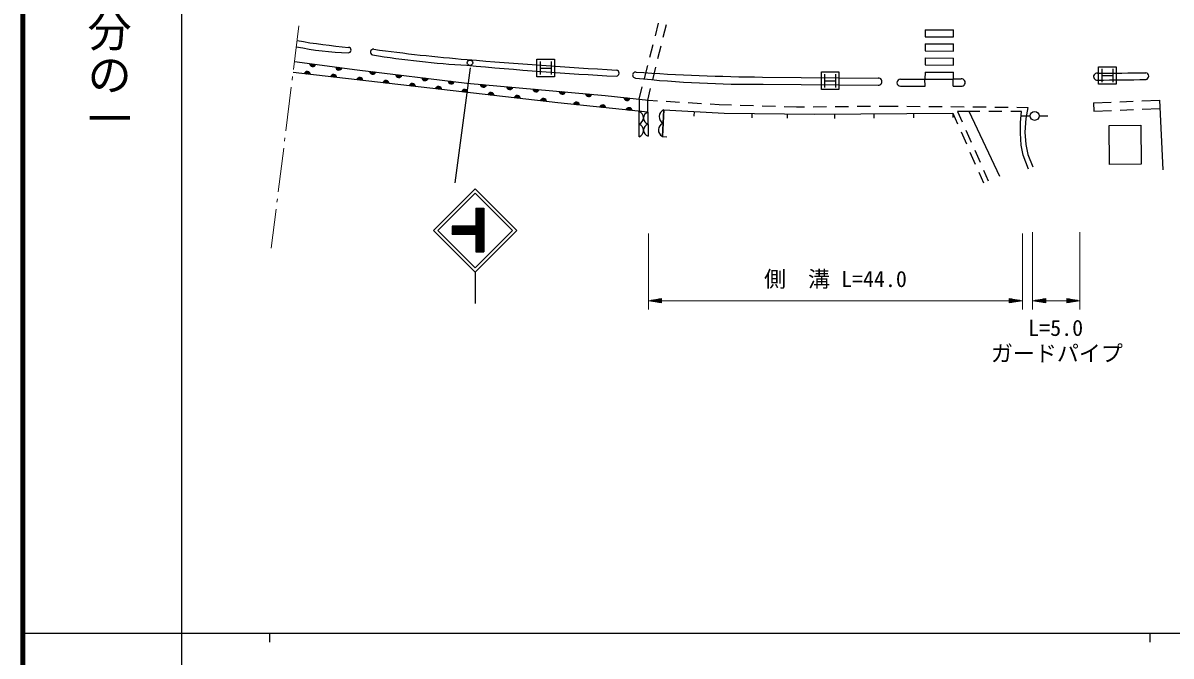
# Model space of a CAD drawing. Units: millimetres, scale not verified. Extents: x 40000 to 680000, y 20000 to 380000.
# Drawn here: x 40000 to 170410, y 202409 to 274352 of the extents above; entities that cross this region are included whole.
import ezdxf
from ezdxf.enums import TextEntityAlignment as Align

# ---------------------------------------------------------------- set-up
doc = ezdxf.new("R2010")
doc.units = ezdxf.units.MM
doc.header["$LTSCALE"] = 1000
for name, color, linetype, lineweight in [('M-BGD', 7, 'Continuous', 25), ('M-BGD-HTXT', 7, 'Continuous', 13), ('M-STR-HTXT', 7, 'Continuous', 13), ('M-STR-STRC', 7, 'Continuous', 25), ('M-STR-STRD', 7, 'Continuous', 25), ('M-TTL', 2, 'Continuous', 140), ('M-TTL-BAND', 7, 'Continuous', 25)]:
    doc.layers.add(name, color=color, linetype=linetype, lineweight=lineweight)
doc.styles.add('@ＭＳ ゴシック', font='')
doc.styles.add('ＭＳ ゴシック', font='')
doc.styles.get('@ＭＳ ゴシック').set_extended_font_data('@MS Gothic')
doc.styles.get('ＭＳ ゴシック').set_extended_font_data('MS Gothic')

msp = doc.modelspace()

# ---------------------------------------------------------------- hatches: boundary and pattern name
at = {"layer": 'M-STR-STRC'}
h = msp.add_hatch(dxfattribs=at)
h.set_pattern_fill('USER', color=256, style=0, pattern_type=2)
h.set_pattern_definition([(45, (607021, 374491), (-70.7128, 70.7128), []), (135, (607021, 374491), (-70.71634, -70.71634), [])])
h.paths.add_polyline_path([(88755, 250367), (88755, 251267), (91448, 251267), (91448, 253300), (92348, 253300), (92348, 248335), (91448, 248335), (91448, 250367)])

# ---------------------------------------------------------------- linework, layer by layer
at = {"layer": 'M-BGD'}
for p, q in [((111836, 272889), (112209, 274342)), ((112727, 272736), (113086, 274192)), ((142489, 273578), (142485, 272778)), ((142485, 272778), (145708, 272762)), ((142489, 273578), (145712, 273562)), ((145708, 272762), (145712, 273562)), ((111213, 270468), (111587, 271921)), ((112128, 270309), (112487, 271765)), ((142481, 271978), (142477, 271178)), ((142481, 271978), (145704, 271962)), ((145701, 271162), (145704, 271962)), ((142473, 270378), (142470, 269578)), ((142473, 270378), (145697, 270362)), ((142477, 271178), (145701, 271162)), ((145693, 269562), (145697, 270362)), ((110591, 268047), (110965, 269500)), ((111528, 267882), (111888, 269338)), ((142466, 268778), (145689, 268762)), ((142470, 269578), (145693, 269562)), ((145685, 267988), (145689, 268762)), ((109985, 265688), (110342, 267078)), ((110960, 265579), (111289, 266911)), ((109985, 265688), (109984, 264306)), ((110976, 264202), (110960, 265579)), ((111059, 265568), (112069, 265506)), ((113067, 265446), (114564, 265355)), ((115563, 265295), (117060, 265204)), ((118058, 265143), (119068, 265082)), ((119068, 265082), (120466, 265039)), ((121466, 265008), (122965, 264962)), ((123965, 264932), (125464, 264885)), ((126463, 264855), (127861, 264812)), ((127861, 264812), (128771, 264820)), ((129771, 264830), (131271, 264844)), ((132271, 264854), (133770, 264869)), ((134770, 264878), (136270, 264893)), ((137270, 264902), (138180, 264911)), ((138180, 264911), (139408, 264900)), ((140408, 264890), (141908, 264876)), ((142908, 264867), (144408, 264853)), ((145408, 264843), (146908, 264829)), ((147908, 264820), (149407, 264806)), ((150407, 264797), (151907, 264783)), ((152907, 264773), (154136, 264762)), ((154136, 264762), (153912, 263505)), ((161610, 265270), (163604, 265354)), ((161610, 265270), (161649, 264330)), ((164603, 265396), (166102, 265459)), ((167101, 265501), (169095, 265584)), ((169095, 265584), (169478, 257655)), ((109982, 261402), (109984, 264306)), ((110976, 264202), (111010, 261491)), ((112811, 264463), (112634, 261448)), ((116236, 264274), (116209, 263775)), ((122805, 264059), (122801, 263559)), ((126805, 264024), (126801, 263524)), ((132186, 264011), (132189, 263511)), ((136662, 264038), (136665, 263538)), ((141138, 264065), (141141, 263565)), ((145614, 264092), (146149, 262885)), ((145614, 264092), (145617, 263592)), ((146162, 264285), (146688, 263098)), ((148702, 264298), (147473, 264301)), ((151202, 264291), (149702, 264295)), ((153430, 264285), (152202, 264288)), ((153298, 263057), (153430, 264285)), ((154420, 263773), (153420, 263750)), ((153912, 263505), (153812, 261928)), ((155419, 263792), (156419, 263807)), ((161649, 264330), (163646, 264414)), ((164645, 264456), (166144, 264519)), ((167143, 264561), (169140, 264645)), ((147093, 262184), (147702, 260813)), ((153314, 261812), (153298, 263057)), ((112634, 261448), (113133, 261418)), ((146555, 261970), (147163, 260599)), ((153397, 260451), (153314, 261812)), ((153812, 261928), (153912, 260551)), ((147568, 259685), (148176, 258314)), ((148107, 259899), (148715, 258527)), ((153630, 259339), (153397, 260451)), ((153912, 260551), (154161, 259422)), ((154227, 257730), (153630, 259339)), ((154161, 259422), (154692, 258012)), ((148582, 257400), (149117, 256192)), ((149121, 257613), (149647, 256427))]:
    msp.add_line(p, q, dxfattribs=at)
for points in [[(70841, 269969), (77950, 269028), (90412, 267516), (106150, 266115), (111059, 265568)], [(110976, 264202), (100745, 265275), (70684, 268714)], [(142466, 268778), (142462, 267978), (145645, 267963)], [(112634, 261448), (112811, 264463), (119662, 264086), (129948, 263997), (145614, 264092)], [(150974, 256900), (147473, 264301), (146162, 264285)]]:
    msp.add_lwpolyline(points, dxfattribs=at)
msp.add_lwpolyline([(163413, 258265), (163376, 262709), (166962, 262739), (166999, 258295)], close=True, dxfattribs=at)
msp.add_circle((154919, 263785), 500, dxfattribs=at)
for centre, radius, start, end in [((72296, 268476), 354, 2.27092, 164.6761), ((72296, 268476), 283, 4.49496, 162.45206), ((72296, 268476), 212, 8.24128, 158.70573), ((72915, 269749), 354, 181.25569, 343.66086), ((72915, 269749), 283, 183.47972, 341.43683), ((72915, 269749), 212, 187.22605, 337.6905), ((72915, 269749), 142, 194.93778, 329.97877), ((72915, 269749), 100, 205.25544, 319.66111), ((72915, 269749), 100, 205.25544, 319.66111), ((75889, 269355), 354, 181.25569, 343.66086), ((75889, 269355), 283, 183.47972, 341.43683), ((75889, 269355), 212, 187.22605, 337.6905), ((75889, 269355), 142, 194.93778, 329.97877), ((75889, 269355), 100, 205.25544, 319.66111), ((75889, 269355), 100, 205.25544, 319.66111), ((79720, 268868), 354, 181.87849, 344.28367), ((79720, 268868), 283, 184.10253, 342.05963), ((79720, 268868), 212, 187.84886, 338.31331), ((79720, 268868), 142, 195.56059, 330.60158), ((79720, 268868), 100, 205.87825, 320.28391), ((79720, 268868), 100, 205.87825, 320.28391), ((72296, 268476), 142, 15.95301, 150.994), ((72296, 268476), 100, 26.27067, 140.67634), ((72296, 268476), 100, 26.27067, 140.67634), ((75277, 268135), 354, 2.27092, 164.6761), ((75277, 268135), 283, 4.49496, 162.45206), ((75277, 268135), 212, 8.24128, 158.70573), ((75277, 268135), 142, 15.95301, 150.994), ((75277, 268135), 100, 26.27067, 140.67634), ((75277, 268135), 100, 26.27067, 140.67634), ((78257, 267794), 354, 2.27092, 164.6761), ((78257, 267794), 283, 4.49496, 162.45206), ((78257, 267794), 212, 8.24128, 158.70573), ((78257, 267794), 142, 15.95301, 150.994), ((78257, 267794), 100, 26.27067, 140.67634), ((78257, 267794), 100, 26.27067, 140.67634), ((81238, 267453), 354, 2.27092, 164.6761), ((81238, 267453), 283, 4.49496, 162.45206), ((81238, 267453), 212, 8.24128, 158.70573), ((81238, 267453), 142, 15.95301, 150.994), ((81238, 267453), 100, 26.27067, 140.67634), ((81238, 267453), 100, 26.27067, 140.67634), ((82698, 268506), 354, 181.87849, 344.28367), ((82698, 268506), 283, 184.10253, 342.05963), ((82698, 268506), 212, 187.84886, 338.31331), ((82698, 268506), 142, 195.56059, 330.60158), ((82698, 268506), 100, 205.87825, 320.28391), ((82698, 268506), 100, 205.87825, 320.28391), ((84218, 267112), 354, 2.27092, 164.6761), ((84218, 267112), 283, 4.49496, 162.45206), ((85676, 268145), 354, 181.87849, 344.28367), ((85676, 268145), 283, 184.10253, 342.05963), ((85676, 268145), 212, 187.84886, 338.31331), ((85676, 268145), 142, 195.56059, 330.60158), ((85676, 268145), 100, 205.87825, 320.28391), ((85676, 268145), 100, 205.87825, 320.28391), ((88654, 267784), 354, 181.87849, 344.28367), ((88654, 267784), 283, 184.10253, 342.05963), ((88654, 267784), 212, 187.84886, 338.31331), ((88654, 267784), 142, 195.56059, 330.60158), ((88654, 267784), 100, 205.87825, 320.28391), ((88654, 267784), 100, 205.87825, 320.28391), ((92309, 267401), 354, 183.71331, 346.11849), ((92309, 267401), 283, 185.93735, 343.89445), ((92309, 267401), 212, 189.68367, 340.14812), ((92309, 267401), 142, 197.3954, 332.43639), ((92309, 267401), 100, 207.71306, 322.11873), ((92309, 267401), 100, 207.71306, 322.11873), ((84218, 267112), 212, 8.24128, 158.70573), ((84218, 267112), 142, 15.95301, 150.994), ((84218, 267112), 100, 26.27067, 140.67634), ((84218, 267112), 100, 26.27067, 140.67634), ((87199, 266771), 354, 2.27092, 164.6761), ((87199, 266771), 283, 4.49496, 162.45206), ((87199, 266771), 212, 8.24128, 158.70573), ((87199, 266771), 142, 15.95301, 150.994), ((87199, 266771), 100, 26.27067, 140.67634), ((87199, 266771), 100, 26.27067, 140.67634), ((90180, 266430), 354, 2.27092, 164.6761), ((90180, 266430), 283, 4.49496, 162.45206), ((90180, 266430), 212, 8.24128, 158.70573), ((90180, 266430), 142, 15.95301, 150.994), ((90180, 266430), 100, 26.27067, 140.67634), ((90180, 266430), 100, 26.27067, 140.67634), ((93160, 266089), 354, 2.27092, 164.6761), ((93160, 266089), 283, 4.49496, 162.45206), ((93160, 266089), 212, 8.24128, 158.70573), ((93160, 266089), 142, 15.95301, 150.994), ((93160, 266089), 100, 26.27067, 140.67634), ((93160, 266089), 100, 26.27067, 140.67634), ((95297, 267135), 354, 183.71331, 346.11849), ((95297, 267135), 283, 185.93735, 343.89445), ((95297, 267135), 212, 189.68367, 340.14812), ((95297, 267135), 142, 197.3954, 332.43639), ((95297, 267135), 100, 207.71306, 322.11873), ((95297, 267135), 100, 207.71306, 322.11873), ((96141, 265748), 354, 2.27092, 164.6761), ((98286, 266870), 354, 183.71331, 346.11849), ((98286, 266870), 283, 185.93735, 343.89445), ((98286, 266870), 212, 189.68367, 340.14812), ((98286, 266870), 142, 197.3954, 332.43639), ((98286, 266870), 100, 207.71306, 322.11873), ((98286, 266870), 100, 207.71306, 322.11873), ((101274, 266604), 354, 183.71331, 346.11849), ((101274, 266604), 283, 185.93735, 343.89445), ((101274, 266604), 212, 189.68367, 340.14812), ((101274, 266604), 142, 197.3954, 332.43639), ((101274, 266604), 100, 207.71306, 322.11873), ((101274, 266604), 100, 207.71306, 322.11873), ((104262, 266338), 354, 183.71331, 346.11849), ((104262, 266338), 283, 185.93735, 343.89445), ((104262, 266338), 212, 189.68367, 340.14812), ((104262, 266338), 142, 197.3954, 332.43639), ((104262, 266338), 100, 207.71306, 322.11873), ((104262, 266338), 100, 207.71306, 322.11873), ((96141, 265748), 283, 4.49496, 162.45206), ((96141, 265748), 212, 8.24128, 158.70573), ((96141, 265748), 142, 15.95301, 150.994), ((96141, 265748), 100, 26.27067, 140.67634), ((96141, 265748), 100, 26.27067, 140.67634), ((99121, 265407), 354, 2.27092, 164.6761), ((99121, 265407), 283, 4.49496, 162.45206), ((99121, 265407), 212, 8.24128, 158.70573), ((99121, 265407), 142, 15.95301, 150.994), ((99121, 265407), 100, 26.27067, 140.67634), ((99121, 265407), 100, 26.27067, 140.67634), ((102872, 264998), 354, 2.80872, 165.2139), ((102872, 264998), 283, 5.03276, 162.98986), ((102872, 264998), 212, 8.77909, 159.24354), ((102872, 264998), 142, 16.49082, 151.53181), ((102872, 264998), 100, 26.80848, 141.21414), ((102872, 264998), 100, 26.80848, 141.21414), ((105855, 264685), 354, 2.80872, 165.2139), ((105855, 264685), 283, 5.03276, 162.98986), ((105855, 264685), 212, 8.77909, 159.24354), ((105855, 264685), 142, 16.49082, 151.53181), ((105855, 264685), 100, 26.80848, 141.21414), ((105855, 264685), 100, 26.80848, 141.21414), ((108610, 265895), 354, 182.42957, 344.83475), ((108610, 265895), 283, 184.65361, 342.61071), ((108610, 265895), 212, 188.39993, 338.86438), ((108610, 265895), 142, 196.11166, 331.15265), ((108610, 265895), 100, 206.42932, 320.83499), ((108610, 265895), 100, 206.42932, 320.83499), ((108839, 264372), 354, 2.80872, 165.2139), ((108839, 264372), 283, 5.03276, 162.98986), ((108839, 264372), 212, 8.77909, 159.24354), ((108839, 264372), 142, 16.49082, 151.53181), ((108839, 264372), 100, 26.80848, 141.21414), ((108839, 264372), 100, 26.80848, 141.21414), ((109706, 263580), 777, 290.85865, 69.06686), ((111194, 263527), 709, 107.87161, 253.53663), ((113086, 263690), 820, 109.60915, 243.65793), ((109706, 262128), 777, 290.85865, 69.06686), ((111211, 262171), 709, 107.87161, 253.53663), ((112998, 262183), 820, 109.60915, 243.65793)]:
    msp.add_arc(centre, radius, start, end, dxfattribs=at)
at = {"layer": 'M-BGD-HTXT'}
for p, q in [((70727, 269057), (71344, 274018)), ((70579, 267866), (70628, 268263)), ((69863, 262110), (70480, 267072)), ((69715, 260919), (69764, 261316)), ((68999, 255164), (69616, 260126)), ((68851, 253973), (68900, 254370)), ((68204, 248777), (68752, 253179))]:
    msp.add_line(p, q, dxfattribs=at)
at = {"layer": 'M-STR-HTXT'}
for p, q in [((111041, 250419), (111041, 241792)), ((153540, 250419), (153540, 241792)), ((154679, 250569), (154679, 241792)), ((160066, 250569), (160066, 241792)), ((111041, 242792), (112541, 243042)), ((111041, 242792), (112541, 242542)), ((111041, 242792), (112541, 242792)), ((112541, 242842), (111341, 242842)), ((112541, 242742), (111341, 242742)), ((111641, 242892), (112541, 242892)), ((111641, 242692), (112541, 242692)), ((112541, 242942), (111941, 242942)), ((112541, 242642), (111941, 242642)), ((112241, 242992), (112541, 242992)), ((112241, 242592), (112541, 242592)), ((112541, 242542), (112541, 243042)), ((112541, 242792), (152040, 242792)), ((153540, 242792), (152040, 243042)), ((152040, 243042), (152040, 242542)), ((152340, 242992), (152040, 242992)), ((152040, 242942), (152640, 242942)), ((152940, 242892), (152040, 242892)), ((152040, 242842), (153240, 242842)), ((153540, 242792), (152040, 242542)), ((153540, 242792), (152040, 242792)), ((152040, 242742), (153240, 242742)), ((152940, 242692), (152040, 242692)), ((152040, 242642), (152640, 242642)), ((152340, 242592), (152040, 242592)), ((154679, 242792), (156179, 243042)), ((154679, 242792), (156179, 242542)), ((154679, 242792), (156179, 242792)), ((156179, 242842), (154979, 242842)), ((156179, 242742), (154979, 242742)), ((155279, 242892), (156179, 242892)), ((155279, 242692), (156179, 242692)), ((156179, 242942), (155579, 242942)), ((156179, 242642), (155579, 242642)), ((155879, 242992), (156179, 242992)), ((155879, 242592), (156179, 242592)), ((156179, 242542), (156179, 243042)), ((156179, 242792), (158566, 242792)), ((160066, 242792), (158566, 243042)), ((158566, 243042), (158566, 242542)), ((158866, 242992), (158566, 242992)), ((158566, 242942), (159166, 242942)), ((159466, 242892), (158566, 242892)), ((158566, 242842), (159766, 242842)), ((160066, 242792), (158566, 242542)), ((160066, 242792), (158566, 242792)), ((158566, 242742), (159766, 242742)), ((159466, 242692), (158566, 242692)), ((158566, 242642), (159166, 242642)), ((158866, 242592), (158566, 242592))]:
    msp.add_line(p, q, dxfattribs=at)
at = {"layer": 'M-STR-STRC'}
for p, q in [((98364, 268227), (98364, 270227)), ((98364, 270227), (100364, 270227)), ((98739, 269977), (98739, 268477)), ((99989, 269977), (99989, 268477)), ((100364, 270227), (100364, 268227)), ((90790, 269252), (89050, 256179)), ((98739, 269227), (99989, 269227)), ((130687, 266780), (130687, 268780)), ((130687, 268780), (132687, 268780)), ((132687, 268780), (132687, 266780)), ((162162, 267379), (162162, 269379)), ((162162, 269379), (164162, 269379)), ((162537, 269129), (162537, 267629)), ((163787, 269129), (163787, 267629)), ((164162, 269379), (164162, 267379)), ((100364, 268227), (98364, 268227)), ((131062, 268530), (131062, 267030)), ((131062, 267780), (132312, 267780)), ((132312, 268530), (132312, 267030)), ((164162, 267379), (162162, 267379)), ((162537, 268379), (163787, 268379)), ((132687, 266780), (130687, 266780)), ((86628, 250762), (91366, 255499)), ((87123, 250762), (91366, 255004)), ((91366, 255499), (96103, 250762)), ((91366, 255004), (95608, 250762)), ((91448, 253300), (92348, 253300)), ((91448, 253300), (91448, 251267)), ((92348, 253300), (92348, 248335)), ((86628, 250762), (91366, 246024)), ((87123, 250762), (91366, 246519)), ((91448, 251267), (88755, 251267)), ((88755, 251267), (88755, 250367)), ((91366, 246519), (95608, 250762)), ((91366, 246024), (96103, 250762)), ((88755, 250367), (91448, 250367)), ((91448, 250367), (91448, 248335)), ((91448, 248335), (92348, 248335)), ((91366, 246024), (91366, 242468))]:
    msp.add_line(p, q, dxfattribs=at)
msp.add_circle((90779, 269832), 305, dxfattribs=at)
at = {"layer": 'M-STR-STRD'}
for p, q in [((124002, 267402), (137132, 267287)), ((124009, 268202), (137139, 268087)), ((139676, 267969), (142462, 267978)), ((142464, 267164), (142462, 267978)), ((145645, 267987), (146587, 267990)), ((145647, 267174), (145645, 267987)), ((139678, 267156), (142464, 267164)), ((145647, 267174), (146589, 267177))]:
    msp.add_line(p, q, dxfattribs=at)
for centre, radius, start, end in [((77831, 304245), 33292, 258.247, 268.45891), ((83048, 340149), 68836, 260.03595, 264.95146), ((76961, 271273), 309, 265.22945, 84.68565), ((79803, 271036), 330, 83.28492, 252.85643), ((106857, 467904), 198388, 262.17347, 265.25357), ((96655, 375601), 106241, 260.82001, 266.62731), ((142590, 888446), 620446, 265.17853, 266.74875), ((131945, 717993), 450369, 264.70774, 266.87419), ((107372, 268647), 353, 272.4288, 85.13671), ((109595, 268429), 342, 82.19381, 268.09221), ((126839, 522228), 254042, 266.11839, 269.36179), ((161998, 268252), 392, 83.39338, 277.26124), ((158647, 863066), 594435, 270.32731, 270.85925), ((167471, 268308), 401, 284.69785, 77.02064), ((122709, 391843), 124450, 263.94591, 270.63961), ((137174, 267687), 402, 263.8781, 95.12354), ((139688, 267563), 407, 91.75845, 268.58566), ((146614, 267584), 408, 266.57824, 93.76587), ((158647, 863066), 595213, 270.32731, 270.85925)]:
    msp.add_arc(centre, radius, start, end, dxfattribs=at)
at = {"layer": 'M-TTL'}
msp.add_line((40000, 380000), (40000, 20000), dxfattribs=at)
at = {"layer": 'M-TTL-BAND'}
for p, q in [((58000, 370000), (58000, 20000)), ((40000, 205000), (579000, 205000)), ((68000, 205000), (68000, 204000)), ((168000, 205000), (168000, 204000))]:
    msp.add_line(p, q, dxfattribs=at)

# ---------------------------------------------------------------- texts
at = {"layer": 'M-STR-HTXT', "style": 'ＭＳ ゴシック'}
for s, p in [('側\u3000溝 L=44.0', (132290, 243792)), ('L=5.0', (157306, 238238)), ('ガードパイプ', (157439, 235334))]:
    msp.add_text(s, height=1833, dxfattribs=at).set_placement(p, align=Align.BOTTOM_CENTER)
at = {"layer": 'M-TTL-BAND', "style": '@ＭＳ ゴシック'}
msp.add_text('縮尺千分の一', height=3666, rotation=270, dxfattribs=at).set_placement((49777, 261030), align=Align.MIDDLE_RIGHT)

doc.saveas('drawing.dxf')
